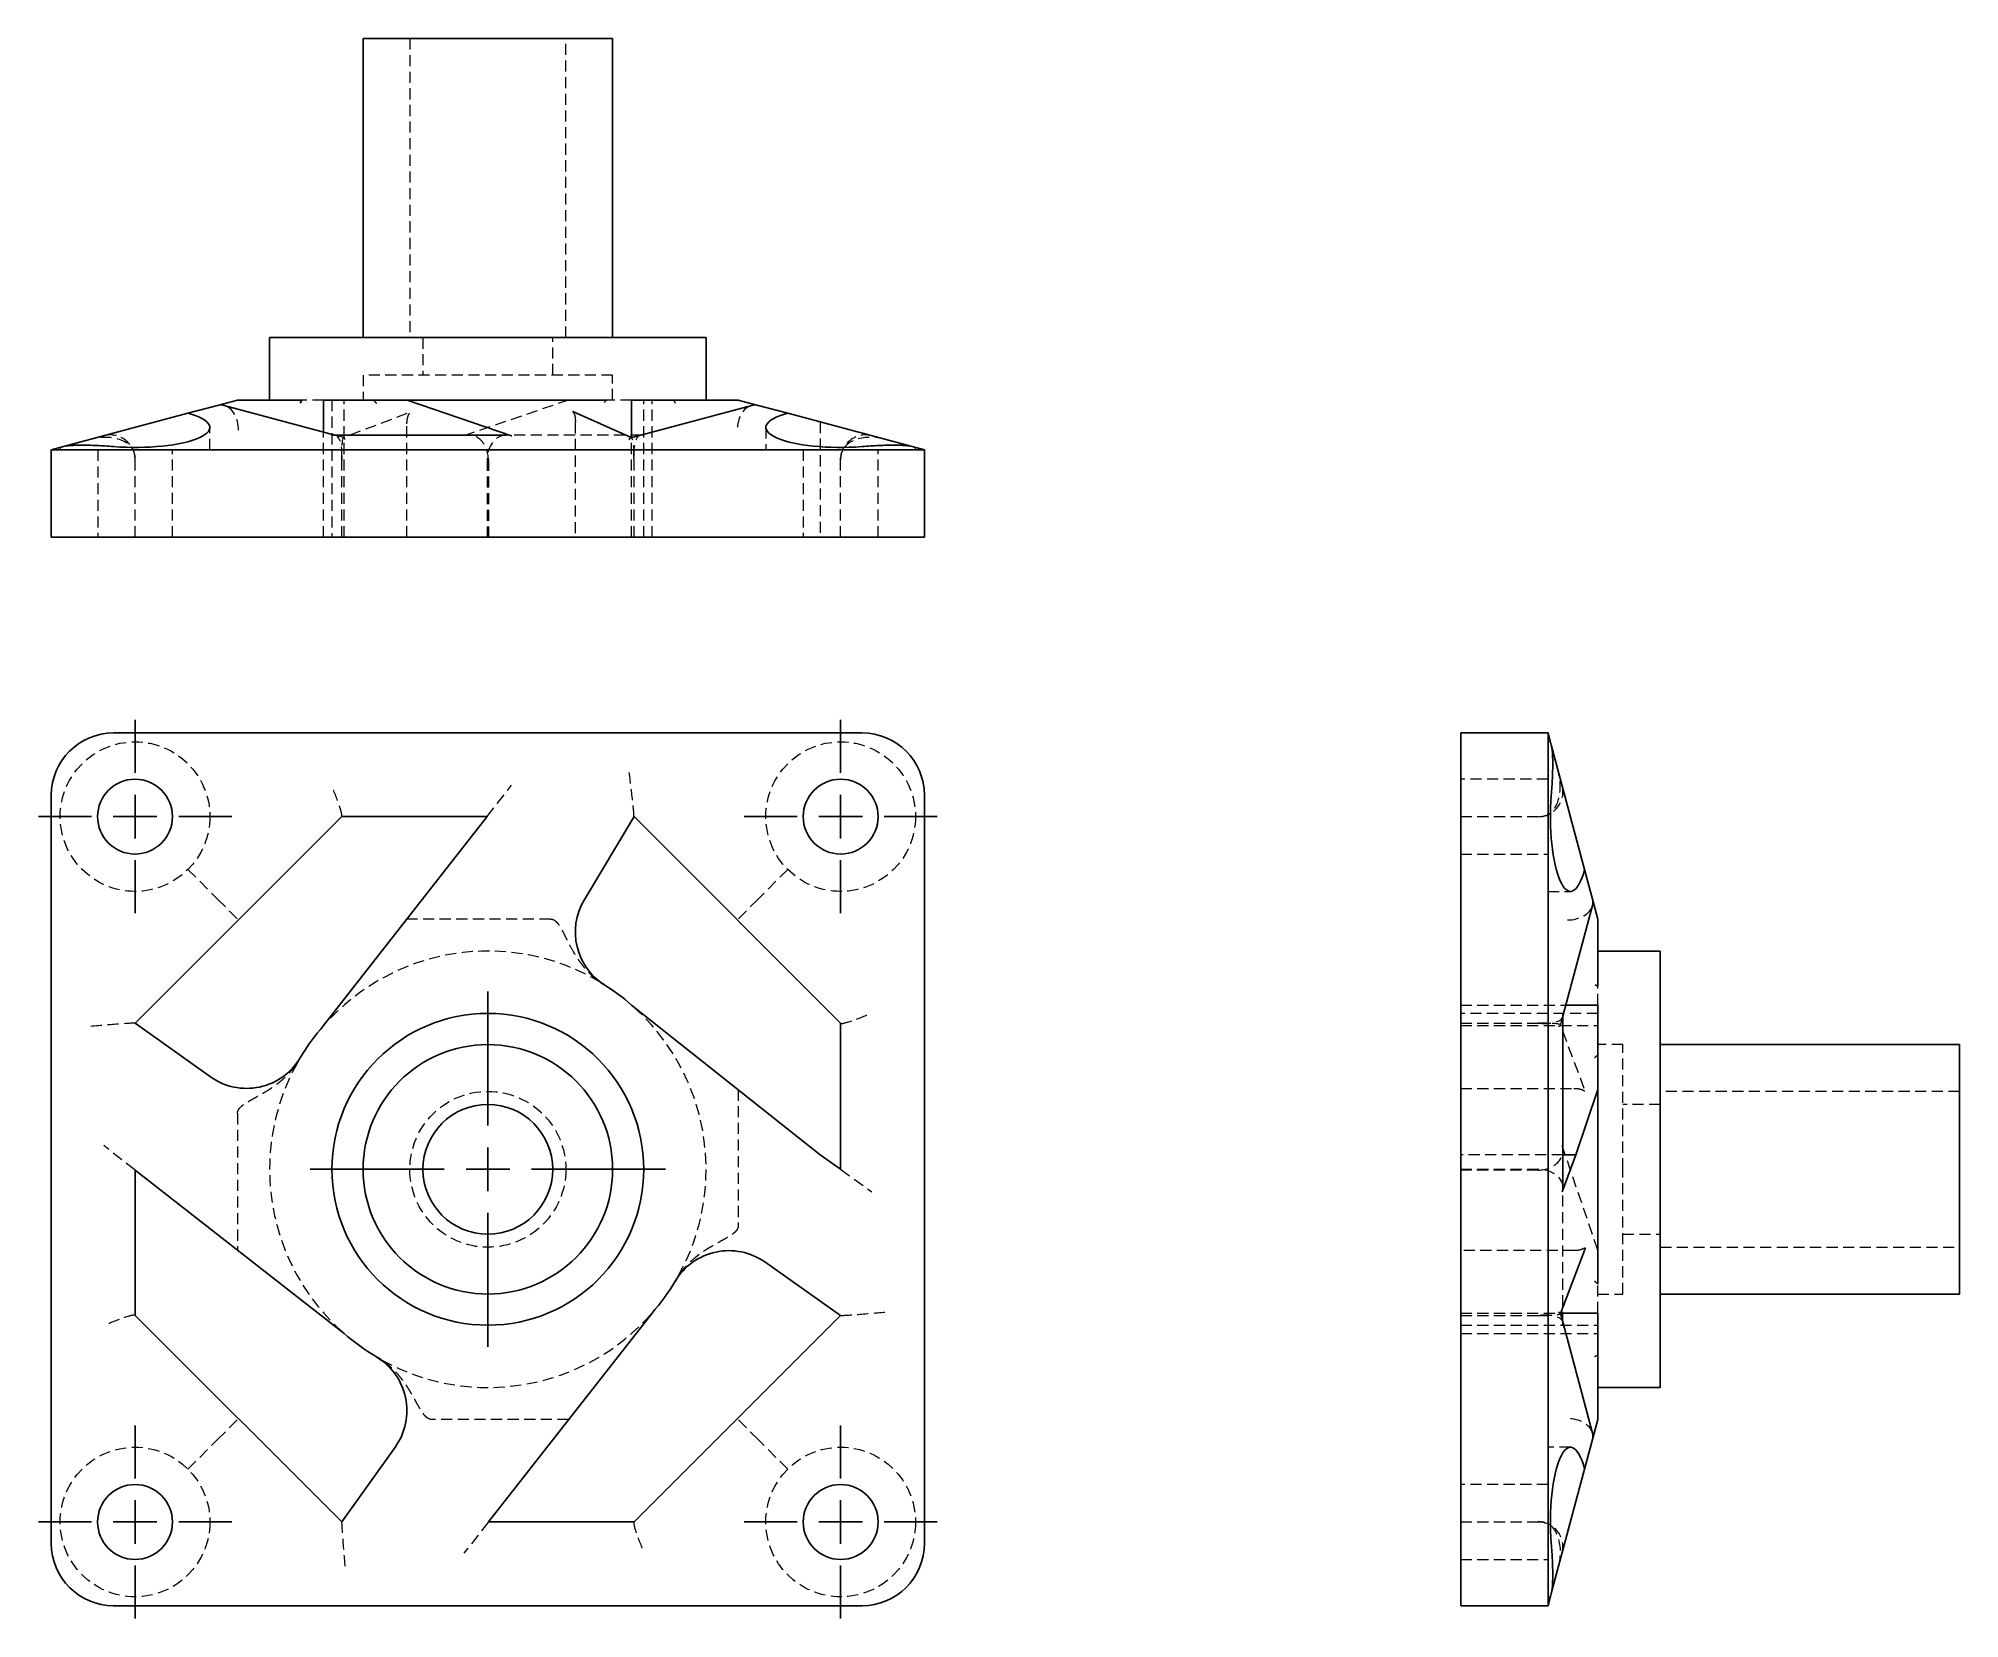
# Model space of a CAD drawing. Header units: millimetres. Extents: x 32 to 252, y 6 to 187.
import ezdxf

# ---------------------------------------------------------------- set-up
doc = ezdxf.new("R2010")
doc.units = ezdxf.units.MM
doc.linetypes.add('HIDDEN', pattern=[1.905, 1.27, -0.635])
doc.layers.add('10', color=7, linetype='Continuous')

# ---------------------------------------------------------------- blocks, each defined once
blk = doc.blocks.new('SW_CENTERMARKSYMBOL_0')
at = {"layer": '10', "color": 0}
for p, q in [((0, 5), (0, 20.36)), ((0, 0), (0, 2.5)), ((-5, 0), (-20.36, 0)), ((0, 0), (-2.5, 0)), ((0, 0), (0, -2.5)), ((0, 0), (2.5, 0)), ((5, 0), (20.36, 0)), ((0, -5), (0, -20.36))]:
    blk.add_line(p, q, dxfattribs=at)
blk = doc.blocks.new('SW_CENTERMARKSYMBOL_1')
at = {"layer": '10', "color": 0}
for p, q in [((0, 5), (0, 11.07)), ((0, 0), (0, 2.5)), ((-5, 0), (-11.07, 0)), ((0, 0), (-2.5, 0)), ((0, 0), (0, -2.5)), ((0, 0), (2.5, 0)), ((5, 0), (11.07, 0)), ((0, -5), (0, -11.07))]:
    blk.add_line(p, q, dxfattribs=at)
blk = doc.blocks.new('SW_CENTERMARKSYMBOL_2')
at = {"layer": '10', "color": 0}
for p, q in [((0, 5), (0, 11.07)), ((0, 0), (0, 2.5)), ((-5, 0), (-11.07, 0)), ((0, 0), (-2.5, 0)), ((0, 0), (0, -2.5)), ((0, 0), (2.5, 0)), ((5, 0), (11.07, 0)), ((0, -5), (0, -11.07))]:
    blk.add_line(p, q, dxfattribs=at)
blk = doc.blocks.new('SW_CENTERMARKSYMBOL_3')
at = {"layer": '10', "color": 0}
for p, q in [((0, 5), (0, 11.07)), ((0, 0), (0, 2.5)), ((-5, 0), (-11.07, 0)), ((0, 0), (-2.5, 0)), ((0, 0), (0, -2.5)), ((0, 0), (2.5, 0)), ((5, 0), (11.07, 0)), ((0, -5), (0, -11.07))]:
    blk.add_line(p, q, dxfattribs=at)
blk = doc.blocks.new('SW_CENTERMARKSYMBOL_4')
at = {"layer": '10', "color": 0}
for p, q in [((0, 5), (0, 11.07)), ((0, 0), (0, 2.5)), ((-5, 0), (-11.07, 0)), ((0, 0), (-2.5, 0)), ((0, 0), (0, -2.5)), ((0, 0), (2.5, 0)), ((5, 0), (11.07, 0)), ((0, -5), (0, -11.07))]:
    blk.add_line(p, q, dxfattribs=at)

msp = doc.modelspace()

# ---------------------------------------------------------------- linework, layer by layer
at = {"color": 7, "linetype": 'Continuous', "lineweight": 25}
for p, q in [((68.71, 186.57), (68.71, 152.29)), ((68.71, 186.57), (97.29, 186.57)), ((97.29, 152.29), (97.29, 186.57)), ((58, 152.29), (58, 145.14)), ((58, 152.29), (108, 152.29)), ((108, 145.14), (108, 152.29)), ((48.65, 143.62), (34.38, 139.8)), ((48.65, 143.62), (52.04, 144.53)), ((52.04, 144.53), (54.33, 145.14)), ((65.46, 141.13), (52.78, 144.53)), ((61.14, 145.14), (61.72, 145.14)), ((64.19, 145.14), (73.74, 145.14)), ((64.19, 141.47), (64.19, 145.14)), ((90.18, 145.14), (73.74, 145.14)), ((73.74, 145.14), (85.72, 141.04)), ((99.41, 140.83), (92.74, 143.82)), ((95.86, 145.14), (96.61, 145.14)), ((113.22, 144.53), (99.37, 140.82)), ((99.46, 140.84), (99.46, 145.14)), ((99.46, 145.14), (111.67, 145.14)), ((111.67, 145.14), (113.96, 144.53)), ((117.35, 143.62), (113.96, 144.53)), ((117.35, 143.62), (131.62, 139.8)), ((85.15, 141.13), (65.39, 141.13)), ((33, 139.43), (34.38, 139.8)), ((33, 129.43), (33, 139.43)), ((40.14, 139.43), (33, 139.43)), ((125.86, 139.43), (40.14, 139.43)), ((133, 139.43), (125.86, 139.43)), ((133, 139.43), (131.62, 139.8)), ((133, 129.43), (133, 139.43)), ((40.14, 129.43), (33, 129.43)), ((125.86, 129.43), (40.14, 129.43)), ((133, 129.43), (125.86, 129.43)), ((125.86, 107), (40.14, 107)), ((194.43, 99.86), (194.43, 107)), ((194.43, 107), (204.43, 107)), ((204.43, 99.86), (204.43, 107)), ((204.43, 107), (204.8, 105.62)), ((208.62, 91.35), (204.8, 105.62)), ((33, 99.86), (33, 14.14)), ((133, 99.86), (133, 14.14)), ((194.43, 99.86), (194.43, 14.14)), ((204.43, 99.86), (204.43, 14.14)), ((66.26, 97.41), (42.59, 73.74)), ((82.91, 97.41), (64.19, 73.46)), ((82.91, 97.41), (66.26, 97.41)), ((94.02, 87.85), (99.74, 97.41)), ((123.41, 73.74), (99.74, 97.41)), ((208.62, 91.35), (209.53, 87.96)), ((206.13, 74.54), (209.53, 87.22)), ((209.53, 87.96), (210.14, 85.67)), ((217.29, 82), (210.14, 82)), ((217.29, 82), (217.29, 32)), ((210.14, 78.44), (210.14, 77.97)), ((121.07, 58.67), (99.46, 75.82)), ((206.47, 75.82), (210.14, 75.82)), ((210.14, 75.82), (210.14, 66.13)), ((51.22, 67.59), (42.59, 73.74)), ((123.41, 73.74), (123.41, 57)), ((206.13, 54.95), (206.13, 74.61)), ((251.57, 71.29), (217.29, 71.29)), ((251.57, 71.29), (251.57, 42.71)), ((210.14, 66.13), (207.62, 58.67)), ((210.14, 66.13), (210.14, 50.53)), ((121.07, 58.67), (123.41, 57)), ((207.62, 58.67), (206.04, 54.42)), ((207.62, 58.67), (206.13, 58.67)), ((42.59, 56.91), (42.59, 40.26)), ((42.59, 56.91), (66.54, 38.19)), ((114.72, 46.38), (123.41, 40.26)), ((205.86, 40.49), (208.6, 47.7)), ((210.14, 44.81), (210.14, 43.85)), ((217.29, 42.71), (251.57, 42.71)), ((42.59, 40.26), (66.26, 16.59)), ((83.07, 16.59), (101.81, 40.53)), ((99.74, 16.59), (123.41, 40.26)), ((209.53, 26.78), (205.85, 40.51)), ((205.87, 40.53), (210.14, 40.53)), ((210.14, 40.53), (210.14, 28.33)), ((210.14, 32), (217.29, 32)), ((210.14, 28.33), (209.53, 26.04)), ((72.41, 25.22), (66.26, 16.59)), ((208.62, 22.65), (209.53, 26.04)), ((208.62, 22.65), (204.8, 8.38)), ((99.74, 16.59), (83.07, 16.59)), ((194.43, 7), (194.43, 14.14)), ((204.43, 7), (204.43, 14.14)), ((125.86, 7), (40.14, 7)), ((194.43, 7), (204.43, 7)), ((204.43, 7), (204.8, 8.38))]:
    msp.add_line(p, q, dxfattribs=at)
at = {"color": 7, "linetype": 'HIDDEN', "lineweight": 18}
for p, q in [((74.07, 186.57), (74.07, 152.29)), ((91.93, 152.29), (91.93, 186.57)), ((75.57, 152.29), (75.57, 148)), ((90.43, 148), (90.43, 152.29)), ((97.29, 148), (68.71, 148)), ((68.71, 148), (68.71, 145.14)), ((97.29, 145.14), (97.29, 148)), ((64.19, 145.14), (61.72, 145.14)), ((65.14, 145.14), (65.14, 129.43)), ((73.73, 143.58), (66.47, 140.85)), ((66.54, 129.43), (66.54, 145.14)), ((92.25, 145.14), (80.25, 141.04)), ((99.46, 145.14), (96.61, 145.14)), ((100.86, 129.43), (100.86, 145.14)), ((101.81, 129.43), (101.81, 145.14)), ((51.17, 139.43), (51.17, 142)), ((64.19, 129.43), (64.19, 141.47)), ((65.52, 141.12), (65.46, 141.13)), ((66.5, 140.85), (65.52, 141.12)), ((73.73, 129.43), (73.73, 142.46)), ((100.61, 141.13), (85.15, 141.13)), ((93.01, 142.58), (93.01, 129.43)), ((99.46, 129.43), (99.46, 140.84)), ((114.83, 142), (114.83, 139.43)), ((121.07, 142.62), (121.07, 129.43)), ((34.02, 139.7), (34.02, 139.43)), ((38.31, 139.43), (38.31, 129.43)), ((46.88, 129.43), (46.88, 139.43)), ((99.44, 140.81), (99.41, 140.83)), ((119.12, 139.43), (119.12, 129.43)), ((127.69, 129.43), (127.69, 139.43)), ((131.98, 139.43), (131.98, 139.7)), ((42.59, 129.43), (42.59, 138.5)), ((66.26, 138.28), (66.26, 138.5)), ((66.26, 129.43), (66.26, 138.28)), ((82.91, 138.28), (82.91, 129.43)), ((83.07, 138.28), (83.07, 129.43)), ((99.74, 129.43), (99.74, 138.5)), ((123.41, 138.28), (123.41, 138.5)), ((123.41, 129.43), (123.41, 138.28)), ((204.7, 105.98), (204.43, 105.98)), ((204.43, 101.69), (194.43, 101.69)), ((82.91, 97.41), (85.72, 101)), ((66.27, 97.41), (66.26, 97.41)), ((99.74, 97.41), (99.74, 97.41)), ((194.43, 97.41), (203.5, 97.41)), ((194.43, 93.12), (204.43, 93.12)), ((48.65, 91.35), (52.04, 87.96)), ((117.35, 91.35), (113.96, 87.96)), ((204.43, 88.83), (207, 88.83)), ((52.04, 87.96), (54.43, 85.57)), ((113.96, 87.96), (111.57, 85.57)), ((90.18, 85.67), (73.74, 85.67)), ((210.14, 75.82), (210.14, 77.97)), ((194.43, 75.82), (206.47, 75.82)), ((210.14, 74.86), (194.43, 74.86)), ((42.59, 73.74), (42.59, 73.74)), ((123.41, 73.73), (123.41, 73.74)), ((194.43, 73.74), (203.28, 73.74)), ((194.43, 73.46), (210.14, 73.46)), ((203.28, 73.74), (203.5, 73.74)), ((205.85, 73.5), (206.12, 74.48)), ((208.58, 66.27), (205.85, 73.53)), ((206.12, 74.48), (206.13, 74.54)), ((213, 71.29), (210.14, 71.29)), ((213, 57), (213, 71.29)), ((111.67, 66.13), (111.67, 50.53)), ((194.43, 66.27), (207.46, 66.27)), ((217.29, 64.43), (213, 64.43)), ((251.57, 65.93), (217.29, 65.93)), ((54.33, 63.42), (54.33, 47.74)), ((42.59, 56.91), (39, 59.72)), ((210.14, 47.74), (206.04, 59.72)), ((206.13, 58.67), (194.43, 58.67)), ((123.41, 57), (127, 54.42)), ((194.43, 57), (203.28, 57)), ((203.28, 56.91), (194.43, 56.91)), ((213, 42.71), (213, 57)), ((206.13, 39.39), (206.13, 54.95)), ((213, 49.57), (217.29, 49.57)), ((207.47, 47.68), (194.43, 47.68)), ((217.29, 48.07), (251.57, 48.07)), ((210.14, 40.53), (210.14, 43.85)), ((210.14, 42.71), (213, 42.71)), ((42.59, 40.27), (42.59, 40.26)), ((123.41, 40.26), (123.41, 40.26)), ((194.43, 40.53), (205.87, 40.53)), ((194.43, 40.26), (203.5, 40.26)), ((205.85, 40.48), (205.86, 40.49)), ((194.43, 39.14), (210.14, 39.14)), ((194.43, 38.19), (210.14, 38.19)), ((52.04, 26.04), (54.43, 28.43)), ((92.25, 28.33), (76.58, 28.33)), ((113.96, 26.04), (111.57, 28.43)), ((48.65, 22.65), (52.04, 26.04)), ((117.35, 22.65), (113.96, 26.04)), ((207, 25.17), (204.43, 25.17)), ((204.43, 20.88), (194.43, 20.88)), ((66.26, 16.59), (66.26, 16.59)), ((83.07, 16.59), (80.25, 13)), ((99.73, 16.59), (99.74, 16.59)), ((194.43, 16.59), (203.28, 16.59)), ((203.28, 16.59), (203.5, 16.59)), ((194.43, 12.31), (204.43, 12.31)), ((204.43, 8.02), (204.7, 8.02))]:
    msp.add_line(p, q, dxfattribs=at)
for centre, radius in [((42.59, 97.41), 8.57), ((123.41, 97.41), 8.57), ((83, 57), 8.93), ((42.59, 16.59), 8.57), ((123.41, 16.59), 8.57)]:
    msp.add_circle(centre, radius, dxfattribs=at)
at = {"color": 7, "linetype": 'Continuous', "lineweight": 25}
for centre, radius in [((42.59, 97.41), 4.29), ((123.41, 97.41), 4.29), ((83, 57), 17.86), ((83, 57), 14.29), ((83, 57), 7.43), ((42.59, 16.59), 4.29), ((123.41, 16.59), 4.29)]:
    msp.add_circle(centre, radius, dxfattribs=at)
at = {"color": 7, "linetype": 'HIDDEN', "lineweight": 18}
for centre, radius, start, end in [((39.74, 138.28), 2.86, 0, 105), ((126.26, 138.28), 2.86, 75, 175.5453), ((69.12, 138.28), 2.86, 175.5453, 180), ((96.88, 138.28), 2.86, 0, 4.4547), ((126.26, 138.28), 2.86, 175.5453, 180), ((203.28, 100.26), 2.86, 270, 15), ((83, 57), 25, 59.0414, 138.808), ((83, 57), 25, 57.7419, 59.0414), ((83, 57), 25, 330.8267, 48.828), ((203.28, 70.88), 2.86, 85.5453, 90), ((83, 57), 25, 150.9575, 228.808), ((83, 57), 25, 149.2957, 150.9575), ((83, 57), 25, 329.1891, 330.8267), ((83, 57), 25, 240.9575, 318.806), ((203.28, 43.12), 2.86, 270, 274.4547), ((83, 57), 25, 239.2957, 240.9575), ((203.28, 13.74), 2.86, 85.5453, 90), ((203.28, 13.74), 2.86, 345, 85.5453)]:
    msp.add_arc(centre, radius, start, end, dxfattribs=at)
at = {"color": 7, "linetype": 'Continuous', "lineweight": 25}
for centre, radius, start, end in [((40.14, 99.86), 7.14, 90, 180), ((125.86, 99.86), 7.14, 0, 90), ((100.16, 84.18), 7.14, 149.1407, 237.7419), ((83, 57), 25, 48.828, 57.7419), ((83, 57), 25, 138.808, 149.2957), ((55.36, 73.41), 7.14, 234.5443, 329.2957), ((110.61, 40.54), 7.14, 54.8663, 149.1891), ((83, 57), 25, 318.806, 329.1891), ((83, 57), 25, 228.808, 239.2957), ((66.59, 29.36), 7.14, 324.5443, 59.2957), ((40.14, 14.14), 7.14, 180, 270), ((125.86, 14.14), 7.14, 270, 0)]:
    msp.add_arc(centre, radius, start, end, dxfattribs=at)
for centre, major_axis, ratio, start_param, end_param in [((42.59, 142), (8.57, 0), 0.267949, 4.422386, 7.068583), ((52.41, 141.67), (0, 2.91), 0.694747, 6.099135, 6.467235), ((113.59, 141.67), (0, 2.91), 0.694747, 6.099135, 6.467235), ((123.41, 142), (8.57, 0), 0.267949, 2.356194, 5.002392), ((65.08, 138.28), (0.38, 2.85), 0.404098, 0.05315, 0.31495), ((85.15, 138.28), (0, 2.86), 0.782064, 6.021386, 6.283185), ((99.16, 137.81), (0.24, 3.02), 0.174501, 0.061977, 0.430077), ((207, 97.41), (0, 8.57), 0.267949, 1.280794, 3.926991), ((206.67, 87.59), (2.91, 0), 0.694747, 6.099135, 6.467235), ((203.28, 74.92), (2.85, -0.38), 0.404098, 0.05315, 0.31495), ((203.28, 54.95), (2.86, 0), 0.717709, 6.021386, 6.283185), ((202.86, 40.64), (3, -0.15), 0.118624, 0.038348, 0.406448), ((206.67, 26.41), (2.91, 0), 0.694747, 6.099135, 6.467235), ((207, 16.59), (0, 8.57), 0.267949, 5.497787, 8.143984)]:
    msp.add_ellipse(centre, major_axis=major_axis, ratio=ratio, start_param=start_param, end_param=end_param, dxfattribs=at)
at = {"color": 7, "linetype": 'HIDDEN', "lineweight": 18}
for centre, major_axis, ratio, start_param, end_param in [((52.41, 141.67), (0, 2.91), 0.694747, 4.712389, 6.099135), ((113.59, 141.67), (0, 2.91), 0.694747, 0.18405, 1.570796), ((38.19, 137.86), (4.35, 1.16), 0.63508, 6.132481, 7.853982), ((65.08, 138.28), (0.38, 2.85), 0.404098, 4.843289, 6.336336), ((66.63, 137.86), (-0.15, 3), 0.114524, 5.878311, 7.599811), ((66.59, 142.46), (7.14, 0), 0.375129, 6.261549, 6.283185), ((80.83, 138.28), (0, 2.86), 0.782952, 4.712389, 6.544985), ((85.15, 138.28), (0, 2.86), 0.782064, 0, 1.570796), ((100.16, 142.58), (7.14, 0), 0.375129, 3.141593, 3.167194), ((99.16, 137.81), (0.24, 3.02), 0.174501, 5.009317, 6.345162), ((100.92, 138.28), (-0.38, 2.85), 0.404098, 5.968236, 7.723082), ((127.83, 137.86), (4.36, -1.17), 0.633068, 1.570796, 3.291096), ((101.25, 138.36), (-0.1, 2.91), 0.518153, 1.455799, 1.5067), ((40.23, 138.41), (0.21, 2.9), 0.809249, 4.803325, 4.836671), ((64.58, 138.41), (0.08, 2.91), 0.577086, 4.759317, 4.792663), ((125.78, 138.41), (-0.23, 2.9), 0.813049, 1.44044, 1.474987), ((99.16, 102.02), (-0.57, 4.61), 0.019838, 3.167043, 4.870989), ((202.81, 102.02), (-1.22, 4.55), 0.606337, 3.008443, 4.712389), ((65.08, 100.26), (-1.18, 2.85), 0.093899, 3.180467, 4.935314), ((203.36, 99.94), (2.88, -0.47), 0.862196, 4.897777, 4.948677), ((206.67, 87.59), (2.91, 0), 0.694747, 4.712389, 6.099135), ((126.26, 74.92), (2.85, 1.18), 0.093899, 3.180467, 4.935314), ((38.19, 73.37), (4.41, 0.37), 0.014105, 0.016673, 1.738173), ((203.28, 74.92), (2.85, -0.38), 0.404098, 4.843289, 6.336336), ((203.41, 75.42), (2.91, -0.08), 0.577086, 4.759317, 4.792663), ((202.86, 73.37), (3, 0.15), 0.114524, 5.878311, 7.599811), ((207.46, 73.41), (0, 7.14), 0.375129, 3.119957, 3.141593), ((203.28, 59.15), (2.86, 0), 0.782064, 4.712389, 6.544985), ((203.28, 54.95), (2.86, 0), 0.717709, 0, 1.570796), ((207.47, 40.54), (0, 7.14), 0.375129, 0, 0.022415), ((39.74, 39.08), (2.85, 1.18), 0.093899, 0.038875, 1.793721), ((127.83, 40.64), (4.42, 0.38), 0.01453, 3.158866, 4.879165), ((203.28, 39.08), (2.85, 0.38), 0.404098, 5.968236, 7.723082), ((203.41, 38.59), (2.91, 0.08), 0.573019, 1.488045, 1.522592), ((202.86, 40.64), (3, -0.15), 0.118624, 4.969334, 6.321533), ((206.67, 26.41), (2.91, 0), 0.694747, 0.18405, 1.570796), ((66.63, 12.19), (-0.37, 4.41), 0.014105, 0.016673, 1.738173), ((100.92, 13.74), (-1.18, 2.85), 0.093899, 0.038875, 1.793721), ((203.41, 14.23), (2.9, 0.21), 0.809249, 1.446514, 1.47986), ((202.86, 12.19), (1.16, 4.35), 0.63508, 4.712389, 6.433889)]:
    msp.add_ellipse(centre, major_axis=major_axis, ratio=ratio, start_param=start_param, end_param=end_param, dxfattribs=at)
at = {"color": 7, "linetype": 'Continuous', "lineweight": 25}
for points, knots in [([(54.33, 145.14), (54.33, 145.14), (54.33, 145.14), (54.35, 145.14), (54.36, 145.14), (54.38, 145.14), (54.39, 145.14), (54.4, 145.14), (54.41, 145.14), (54.43, 145.14), (54.46, 145.14), (54.49, 145.14), (54.53, 145.14), (54.55, 145.14), (54.58, 145.14), (54.59, 145.14), (54.64, 145.14), (54.67, 145.14), (54.74, 145.14), (54.77, 145.14), (54.85, 145.14), (54.88, 145.14), (54.99, 145.14), (55.07, 145.14), (55.19, 145.14), (55.23, 145.14), (55.3, 145.14), (55.34, 145.14), (55.47, 145.14), (55.55, 145.14), (55.71, 145.14), (55.79, 145.14), (55.96, 145.14), (56.12, 145.14), (56.29, 145.14), (56.54, 145.14), (56.7, 145.14), (57.03, 145.14), (57.2, 145.14), (57.52, 145.14), (57.68, 145.14), (58, 145.14), (58.16, 145.14), (58.47, 145.14), (58.63, 145.14), (58.82, 145.14), (58.85, 145.14), (58.93, 145.14), (58.97, 145.14), (59.08, 145.14), (59.3, 145.14), (59.52, 145.14), (59.93, 145.14), (60.2, 145.14), (60.57, 145.14), (60.81, 145.14), (61.04, 145.14), (61.14, 145.14)], [0, 0, 0, 0, 0.000062895, 0.000062895, 0.000125791, 0.000125791, 0.000141515, 0.000141515, 0.000157239, 0.000188686, 0.000188686, 0.000251582, 0.000251582, 0.000283029, 0.000283029, 0.000314477, 0.000314477, 0.000377373, 0.000377373, 0.000440268, 0.000440268, 0.000503164, 0.000503164, 0.000628954, 0.000628954, 0.00069185, 0.00069185, 0.000754745, 0.000754745, 0.000880536, 0.000880536, 0.001006327, 0.001006327, 0.001132118, 0.001257909, 0.001257909, 0.001509491, 0.001509491, 0.001761072, 0.001761072, 0.002012654, 0.002012654, 0.002264236, 0.002264236, 0.002515818, 0.002515818, 0.002578713, 0.002578713, 0.002641609, 0.002641609, 0.002767399, 0.003018981, 0.003018981, 0.003522145, 0.003522145, 0.003773727, 0.004025308, 0.004025308, 0.004025308, 0.004025308]), ([(61.72, 145.14), (61.68, 145.08), (61.65, 145.02), (61.58, 144.89), (61.54, 144.83), (61.5, 144.77)], [0, 0, 0, 0, 0.0001245938, 0.0001245938, 0.0002491876, 0.0002491876, 0.0002491876, 0.0002491876]), ([(90.18, 145.14), (90.21, 145.14), (90.26, 145.14), (90.34, 145.14), (90.42, 145.14), (90.5, 145.14), (90.58, 145.14), (90.65, 145.14), (90.77, 145.14), (90.94, 145.14), (91.11, 145.14), (91.28, 145.14), (91.48, 145.14), (91.7, 145.14), (91.97, 145.14), (92.31, 145.14), (92.69, 145.14), (93.09, 145.14), (93.41, 145.14), (93.76, 145.14), (94.13, 145.14), (94.53, 145.14), (94.95, 145.14), (95.4, 145.14), (95.71, 145.14), (95.86, 145.14)], [0, 0, 0, 0, 0.008454, 0.01694, 0.025557, 0.034398, 0.043547, 0.053083, 0.063075, 0.091874, 0.125911, 0.154841, 0.188643, 0.25123, 0.313841, 0.376448, 0.501383, 0.564795, 0.625581, 0.688445, 0.749689, 0.81412, 0.877157, 0.939034, 1, 1, 1, 1]), ([(96.61, 145.14), (96.57, 145.09), (96.52, 145.05), (96.43, 144.95), (96.39, 144.9), (96.34, 144.85)], [0, 0, 0, 0, 0.0000960173, 0.0000960173, 0.0001920346, 0.0001920346, 0.0001920346, 0.0001920346]), ([(34.38, 139.8), (34.58, 139.85), (34.87, 139.9), (35.41, 139.94), (35.61, 139.95), (36.05, 139.97), (36.52, 139.98), (37.05, 139.97), (37.61, 139.95), (37.9, 139.94), (38.81, 139.9), (39.46, 139.85), (40.14, 139.8)], [0, 0, 0, 0, 0.25, 0.25, 0.375, 0.375, 0.5, 0.625, 0.625, 0.75, 0.75, 1, 1, 1, 1]), ([(125.86, 139.8), (126.54, 139.85), (127.18, 139.9), (128.1, 139.94), (128.39, 139.95), (128.95, 139.97), (129.48, 139.98), (129.95, 139.97), (130.39, 139.95), (130.59, 139.94), (131.13, 139.9), (131.42, 139.85), (131.62, 139.8)], [0, 0, 0, 0, 0.25, 0.25, 0.375, 0.375, 0.5, 0.625, 0.625, 0.75, 0.75, 1, 1, 1, 1]), ([(204.8, 105.62), (204.85, 105.42), (204.9, 105.13), (204.94, 104.59), (204.95, 104.39), (204.97, 103.95), (204.98, 103.48), (204.97, 102.95), (204.95, 102.39), (204.94, 102.1), (204.9, 101.19), (204.85, 100.54), (204.8, 99.86)], [0, 0, 0, 0, 0.25, 0.25, 0.375, 0.375, 0.5, 0.625, 0.625, 0.75, 0.75, 1, 1, 1, 1]), ([(210.14, 85.67), (210.14, 85.67), (210.14, 85.67), (210.14, 85.66), (210.14, 85.64), (210.14, 85.61), (210.14, 85.57), (210.14, 85.52), (210.14, 85.43), (210.14, 85.27), (210.14, 85.04), (210.14, 84.79), (210.14, 84.45), (210.14, 84.01), (210.14, 83.48), (210.14, 82.78), (210.14, 82.09), (210.14, 81.42), (210.14, 80.93), (210.14, 80.47), (210.14, 80.01), (210.14, 79.57), (210.14, 79.16), (210.14, 78.78), (210.14, 78.55), (210.14, 78.44)], [0, 0, 0, 0, 0.008454, 0.01694, 0.025557, 0.034398, 0.043547, 0.053083, 0.063075, 0.091874, 0.125911, 0.154841, 0.188643, 0.25123, 0.313841, 0.376448, 0.501383, 0.564795, 0.625581, 0.688445, 0.749689, 0.81412, 0.877157, 0.939034, 1, 1, 1, 1]), ([(210.14, 77.97), (210.09, 78), (210.05, 78.03), (209.95, 78.08), (209.9, 78.11), (209.85, 78.14)], [0, 0, 0, 0, 0.0000960173, 0.0000960173, 0.0001920346, 0.0001920346, 0.0001920346, 0.0001920346]), ([(210.14, 50.53), (210.14, 50.48), (210.14, 50.44), (210.14, 50.34), (210.14, 50.3), (210.14, 50.24), (210.14, 50.23), (210.14, 50.21), (210.14, 50.18), (210.14, 50.14), (210.14, 50.08), (210.14, 50.04), (210.14, 49.98), (210.14, 49.97), (210.14, 49.93), (210.14, 49.91), (210.14, 49.86), (210.14, 49.82), (210.14, 49.76), (210.14, 49.73), (210.14, 49.67), (210.14, 49.64), (210.14, 49.55), (210.14, 49.49), (210.14, 49.41), (210.14, 49.36), (210.14, 49.31), (210.14, 49.24), (210.14, 49.19), (210.14, 49.09), (210.14, 49.05), (210.14, 48.95), (210.14, 48.86), (210.14, 48.77), (210.14, 48.63), (210.14, 48.54), (210.14, 48.36), (210.14, 48.27), (210.14, 48.07), (210.14, 47.98), (210.14, 47.77), (210.14, 47.67), (210.14, 47.46), (210.14, 47.35), (210.14, 47.21), (210.14, 47.18), (210.14, 47.12), (210.14, 47.03), (210.14, 46.82), (210.14, 46.64), (210.14, 46.26), (210.14, 45.99), (210.14, 45.57), (210.14, 45.42), (210.14, 45.2), (210.14, 45.09), (210.14, 44.97), (210.14, 44.89), (210.14, 44.85), (210.14, 44.81)], [0, 0, 0, 0, 0.000063049, 0.000063049, 0.000126097, 0.000126097, 0.00014186, 0.00014186, 0.000157622, 0.000189146, 0.000189146, 0.000252195, 0.000252195, 0.000283719, 0.000283719, 0.000315243, 0.000315243, 0.000378292, 0.000378292, 0.000441341, 0.000441341, 0.000504389, 0.000504389, 0.000630487, 0.000630487, 0.000693536, 0.000756584, 0.000756584, 0.000882682, 0.000882682, 0.001008779, 0.001008779, 0.001134876, 0.001260974, 0.001260974, 0.001513168, 0.001513168, 0.001765363, 0.001765363, 0.002017558, 0.002017558, 0.002269753, 0.002269753, 0.002521947, 0.002521947, 0.002584996, 0.002584996, 0.002648045, 0.002774142, 0.003026337, 0.003026337, 0.003530726, 0.003530726, 0.003782921, 0.003782921, 0.003909019, 0.003972067, 0.003972067, 0.004035116, 0.004035116, 0.004035116, 0.004035116]), ([(208.61, 47.72), (208.67, 47.85), (208.75, 48), (208.68, 47.97), (208.68, 47.97)], [0, 0, 0, 0, 0.892835, 1, 1, 1, 1]), ([(210.14, 43.85), (210.08, 43.9), (210.02, 43.96), (209.9, 44.08), (209.83, 44.14), (209.77, 44.19)], [0, 0, 0, 0, 0.0001226569, 0.0001226569, 0.0002453138, 0.0002453138, 0.0002453138, 0.0002453138]), ([(204.8, 14.14), (204.85, 13.46), (204.9, 12.82), (204.94, 11.9), (204.95, 11.61), (204.97, 11.05), (204.98, 10.52), (204.97, 10.05), (204.95, 9.61), (204.94, 9.41), (204.9, 8.87), (204.85, 8.58), (204.8, 8.38)], [0, 0, 0, 0, 0.25, 0.25, 0.375, 0.375, 0.5, 0.625, 0.625, 0.75, 0.75, 1, 1, 1, 1])]:
    msp.add_open_spline(points, degree=3, knots=knots, dxfattribs=at)
at = {"color": 7, "linetype": 'HIDDEN', "lineweight": 18}
for points, knots in [([(69.88, 145.14), (69.94, 145.08), (70, 145.02), (70.12, 144.89), (70.18, 144.83), (70.23, 144.77)], [0, 0, 0, 0, 0.0001245938, 0.0001245938, 0.0002491876, 0.0002491876, 0.0002491876, 0.0002491876]), ([(73.73, 142.42), (73.74, 142.65), (73.77, 143.11), (73.99, 143.58), (74.09, 143.73), (73.86, 143.64), (73.75, 143.59)], [0, 0, 0, 0, 0.245581, 0.494949, 0.745827, 1, 1, 1, 1]), ([(92.7, 143.84), (92.74, 143.8), (92.82, 143.74), (92.97, 143.36), (93.03, 142.92), (93.02, 142.66), (93.01, 142.53)], [0, 0, 0, 0, 0.2714098, 0.5287181, 0.7710701, 1, 1, 1, 1]), ([(104.26, 145.14), (104.3, 145.08), (104.33, 145.02), (104.4, 144.9), (104.44, 144.83), (104.47, 144.77)], [0, 0, 0, 0, 0.0001226569, 0.0001226569, 0.0002453138, 0.0002453138, 0.0002453138, 0.0002453138]), ([(90.18, 85.67), (90.21, 85.67), (90.26, 85.67), (90.34, 85.66), (90.42, 85.64), (90.5, 85.61), (90.58, 85.57), (90.65, 85.52), (90.77, 85.43), (90.94, 85.27), (91.11, 85.04), (91.28, 84.79), (91.48, 84.45), (91.7, 84.01), (91.97, 83.48), (92.31, 82.78), (92.69, 82.09), (93.09, 81.42), (93.41, 80.93), (93.76, 80.47), (94.13, 80.01), (94.53, 79.57), (94.95, 79.16), (95.4, 78.78), (95.71, 78.55), (95.86, 78.44)], [0, 0, 0, 0, 0.008454, 0.01694, 0.025557, 0.034398, 0.043547, 0.053083, 0.063075, 0.091874, 0.125911, 0.154841, 0.188643, 0.25123, 0.313841, 0.376448, 0.501383, 0.564795, 0.625581, 0.688445, 0.749689, 0.81412, 0.877157, 0.939034, 1, 1, 1, 1]), ([(95.86, 78.44), (95.92, 78.4), (96.04, 78.31), (96.23, 78.19), (96.42, 78.08), (96.55, 78.01), (96.61, 77.97)], [0, 0, 0, 0, 0.2520786, 0.5026524, 0.7518993, 1, 1, 1, 1]), ([(54.33, 63.42), (54.33, 63.46), (54.33, 63.51), (54.35, 63.6), (54.36, 63.65), (54.38, 63.71), (54.39, 63.72), (54.4, 63.74), (54.41, 63.77), (54.43, 63.8), (54.46, 63.87), (54.49, 63.9), (54.53, 63.96), (54.55, 63.98), (54.58, 64.02), (54.59, 64.04), (54.64, 64.09), (54.67, 64.12), (54.74, 64.19), (54.77, 64.22), (54.85, 64.28), (54.88, 64.31), (54.99, 64.4), (55.07, 64.45), (55.19, 64.53), (55.23, 64.56), (55.3, 64.61), (55.34, 64.64), (55.47, 64.71), (55.55, 64.76), (55.71, 64.85), (55.79, 64.9), (55.96, 64.99), (56.12, 65.09), (56.29, 65.18), (56.54, 65.31), (56.7, 65.41), (57.03, 65.59), (57.2, 65.69), (57.52, 65.88), (57.68, 65.98), (58, 66.18), (58.16, 66.28), (58.47, 66.49), (58.63, 66.6), (58.82, 66.75), (58.85, 66.78), (58.93, 66.83), (58.97, 66.86), (59.08, 66.95), (59.3, 67.13), (59.52, 67.31), (59.93, 67.69), (60.2, 67.96), (60.57, 68.38), (60.81, 68.67), (61.04, 68.98), (61.14, 69.14)], [0, 0, 0, 0, 0.000062895, 0.000062895, 0.000125791, 0.000125791, 0.000141515, 0.000141515, 0.000157239, 0.000188686, 0.000188686, 0.000251582, 0.000251582, 0.000283029, 0.000283029, 0.000314477, 0.000314477, 0.000377373, 0.000377373, 0.000440268, 0.000440268, 0.000503164, 0.000503164, 0.000628954, 0.000628954, 0.00069185, 0.00069185, 0.000754745, 0.000754745, 0.000880536, 0.000880536, 0.001006327, 0.001006327, 0.001132118, 0.001257909, 0.001257909, 0.001509491, 0.001509491, 0.001761072, 0.001761072, 0.002012654, 0.002012654, 0.002264236, 0.002264236, 0.002515818, 0.002515818, 0.002578713, 0.002578713, 0.002641609, 0.002641609, 0.002767399, 0.003018981, 0.003018981, 0.003522145, 0.003522145, 0.003773727, 0.004025308, 0.004025308, 0.004025308, 0.004025308]), ([(61.14, 69.14), (61.2, 69.22), (61.25, 69.29), (61.35, 69.46), (61.5, 69.7), (61.64, 69.95), (61.72, 70.12)], [0.0040253083, 0.0040253083, 0.0040253083, 0.0040253083, 0.0041510357, 0.0041510357, 0.0042767631, 0.0045282179, 0.0045282179, 0.0045282179, 0.0045282179]), ([(210.14, 70.12), (210.08, 70.06), (210.02, 70), (209.89, 69.88), (209.83, 69.82), (209.77, 69.77)], [0, 0, 0, 0, 0.0001245938, 0.0001245938, 0.0002491876, 0.0002491876, 0.0002491876, 0.0002491876]), ([(207.42, 66.27), (207.65, 66.26), (208.11, 66.23), (208.58, 66.01), (208.73, 65.91), (208.64, 66.14), (208.59, 66.25)], [0, 0, 0, 0, 0.2455805, 0.4949492, 0.7458266, 1, 1, 1, 1]), ([(111.67, 50.53), (111.67, 50.48), (111.67, 50.44), (111.65, 50.34), (111.64, 50.3), (111.62, 50.24), (111.61, 50.23), (111.6, 50.21), (111.59, 50.18), (111.57, 50.14), (111.54, 50.08), (111.51, 50.04), (111.47, 49.98), (111.45, 49.97), (111.42, 49.93), (111.41, 49.91), (111.36, 49.86), (111.33, 49.82), (111.26, 49.76), (111.22, 49.73), (111.15, 49.67), (111.11, 49.64), (111, 49.55), (110.93, 49.49), (110.81, 49.41), (110.73, 49.36), (110.65, 49.31), (110.53, 49.24), (110.45, 49.19), (110.28, 49.09), (110.2, 49.05), (110.04, 48.95), (109.87, 48.86), (109.7, 48.77), (109.45, 48.63), (109.29, 48.54), (108.96, 48.36), (108.79, 48.27), (108.47, 48.07), (108.3, 47.98), (107.98, 47.77), (107.82, 47.67), (107.51, 47.46), (107.35, 47.35), (107.16, 47.21), (107.13, 47.18), (107.05, 47.12), (106.94, 47.03), (106.68, 46.82), (106.46, 46.64), (106.04, 46.26), (105.78, 45.99), (105.4, 45.57), (105.28, 45.42), (105.11, 45.2), (105.02, 45.09), (104.94, 44.97), (104.88, 44.89), (104.86, 44.85), (104.83, 44.81)], [0, 0, 0, 0, 0.000063049, 0.000063049, 0.000126097, 0.000126097, 0.00014186, 0.00014186, 0.000157622, 0.000189146, 0.000189146, 0.000252195, 0.000252195, 0.000283719, 0.000283719, 0.000315243, 0.000315243, 0.000378292, 0.000378292, 0.000441341, 0.000441341, 0.000504389, 0.000504389, 0.000630487, 0.000630487, 0.000693536, 0.000756584, 0.000756584, 0.000882682, 0.000882682, 0.001008779, 0.001008779, 0.001134876, 0.001260974, 0.001260974, 0.001513168, 0.001513168, 0.001765363, 0.001765363, 0.002017558, 0.002017558, 0.002269753, 0.002269753, 0.002521947, 0.002521947, 0.002584996, 0.002584996, 0.002648045, 0.002774142, 0.003026337, 0.003026337, 0.003530726, 0.003530726, 0.003782921, 0.003782921, 0.003909019, 0.003972067, 0.003972067, 0.004035116, 0.004035116, 0.004035116, 0.004035116]), ([(208.68, 47.97), (208.65, 47.96), (208.58, 47.95), (208.11, 47.72), (207.66, 47.69), (207.43, 47.68)], [0, 0, 0, 0, 0.308696, 0.657338, 1, 1, 1, 1]), ([(70.86, 35.14), (70.78, 35.2), (70.71, 35.25), (70.54, 35.35), (70.3, 35.5), (70.05, 35.64), (69.88, 35.72)], [0.0040253083, 0.0040253083, 0.0040253083, 0.0040253083, 0.0041510357, 0.0041510357, 0.0042767631, 0.0045282179, 0.0045282179, 0.0045282179, 0.0045282179]), ([(210.14, 35.72), (210.08, 35.68), (210.02, 35.65), (209.89, 35.58), (209.83, 35.54), (209.77, 35.5)], [0, 0, 0, 0, 0.0001245938, 0.0001245938, 0.0002491876, 0.0002491876, 0.0002491876, 0.0002491876]), ([(76.58, 28.33), (76.54, 28.33), (76.49, 28.33), (76.4, 28.35), (76.35, 28.36), (76.29, 28.38), (76.28, 28.39), (76.26, 28.4), (76.23, 28.41), (76.2, 28.43), (76.13, 28.46), (76.1, 28.49), (76.04, 28.53), (76.02, 28.55), (75.98, 28.58), (75.96, 28.59), (75.91, 28.64), (75.88, 28.67), (75.81, 28.74), (75.78, 28.77), (75.72, 28.85), (75.69, 28.88), (75.6, 28.99), (75.55, 29.07), (75.47, 29.19), (75.44, 29.23), (75.39, 29.3), (75.36, 29.34), (75.29, 29.47), (75.24, 29.55), (75.15, 29.71), (75.1, 29.79), (75.01, 29.96), (74.91, 30.12), (74.82, 30.29), (74.69, 30.54), (74.59, 30.7), (74.41, 31.03), (74.31, 31.2), (74.12, 31.52), (74.02, 31.68), (73.82, 32), (73.72, 32.16), (73.51, 32.47), (73.4, 32.63), (73.25, 32.82), (73.22, 32.85), (73.17, 32.93), (73.14, 32.97), (73.05, 33.08), (72.87, 33.3), (72.69, 33.52), (72.31, 33.93), (72.04, 34.2), (71.62, 34.57), (71.33, 34.81), (71.02, 35.04), (70.86, 35.14)], [0, 0, 0, 0, 0.000062895, 0.000062895, 0.000125791, 0.000125791, 0.000141515, 0.000141515, 0.000157239, 0.000188686, 0.000188686, 0.000251582, 0.000251582, 0.000283029, 0.000283029, 0.000314477, 0.000314477, 0.000377373, 0.000377373, 0.000440268, 0.000440268, 0.000503164, 0.000503164, 0.000628954, 0.000628954, 0.00069185, 0.00069185, 0.000754745, 0.000754745, 0.000880536, 0.000880536, 0.001006327, 0.001006327, 0.001132118, 0.001257909, 0.001257909, 0.001509491, 0.001509491, 0.001761072, 0.001761072, 0.002012654, 0.002012654, 0.002264236, 0.002264236, 0.002515818, 0.002515818, 0.002578713, 0.002578713, 0.002641609, 0.002641609, 0.002767399, 0.003018981, 0.003018981, 0.003522145, 0.003522145, 0.003773727, 0.004025308, 0.004025308, 0.004025308, 0.004025308])]:
    msp.add_open_spline(points, degree=3, knots=knots, dxfattribs=at)
msp.add_open_spline([(104.83, 44.81), (104.72, 44.66), (104.52, 44.34), (104.34, 44.01), (104.26, 43.85)], degree=3, dxfattribs=at)

# ---------------------------------------------------------------- block references
at = {"layer": '10'}
for name, p in [('SW_CENTERMARKSYMBOL_2', (42.59, 97.41)), ('SW_CENTERMARKSYMBOL_4', (123.41, 97.41)), ('SW_CENTERMARKSYMBOL_0', (83, 57)), ('SW_CENTERMARKSYMBOL_1', (42.59, 16.59)), ('SW_CENTERMARKSYMBOL_3', (123.41, 16.59))]:
    msp.add_blockref(name, p, dxfattribs=at)

doc.saveas('drawing.dxf')
